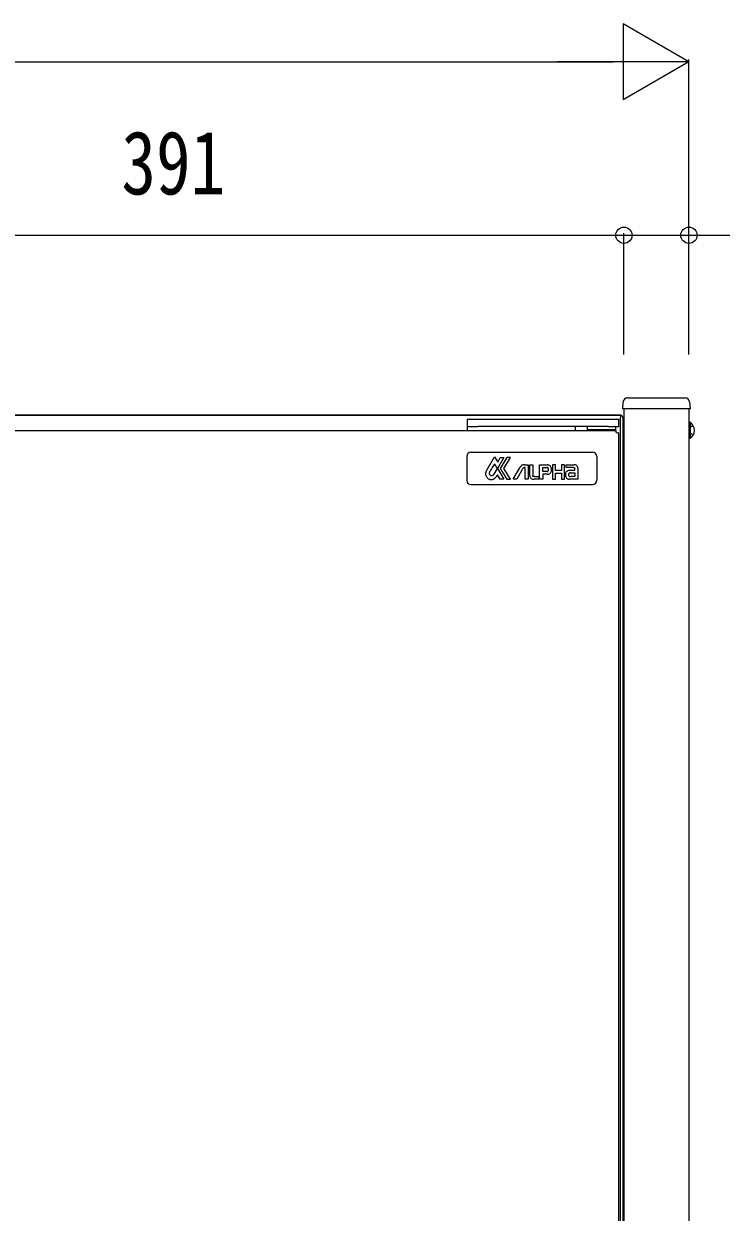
# Model space of a CAD drawing. Units: millimetres, scale not verified. Extents: x -2102 to 2102, y -1485 to 1485.
# Drawn here: x -1008 to -687, y 111 to 659 of the extents above; entities that cross this region are included whole.
import ezdxf
from ezdxf.enums import TextEntityAlignment as Align

# ---------------------------------------------------------------- set-up
doc = ezdxf.new("R2010")
doc.units = ezdxf.units.MM
doc.header["$LTSCALE"] = 8
for name, color, linetype in [('0-3_YKK_13', 4, 'Continuous'), ('0-4_YKK_A1', 4, 'Continuous'), ('0-5_YKK_D', 6, 'Continuous')]:
    doc.layers.add(name, color=color, linetype=linetype)
doc.styles.add('ＭＳ ゴシック', font='')
doc.styles.get('ＭＳ ゴシック').set_extended_font_data('MS Gothic')

msp = doc.modelspace()

# ---------------------------------------------------------------- linework, layer by layer
at = {"layer": '0-3_YKK_13'}
for p, q in [((-733.014, 478.5), (-1121.013, 478.5)), ((-1101.943, 478.5), (-927.014, 478.5)), ((-927.014, 478.5), (-752.084, 478.5)), ((-752.014, 478.5), (-752.084, 478.5)), ((-752.014, 478.5), (-749.014, 478.5)), ((-749.014, 478.5), (-733.014, 478.5)), ((-733.014, 478.5), (-733.014, 477.5)), ((-733.014, -110.5), (-733.014, 477.5)), ((-732.014, 477.5), (-732.014, -110.5)), ((-1118.943, 471.5), (-735.084, 471.5)), ((-798.813, 476.5), (-803.814, 476.5)), ((-803.814, 476.5), (-803.814, 473.3)), ((-803.814, 473.3), (-803.814, 471.5)), ((-803.814, 473.3), (-798.813, 473.3)), ((-738.814, 476.5), (-798.813, 476.5)), ((-738.814, 473.3), (-798.813, 473.3)), ((-753.814, 471.5), (-753.814, 473.3)), ((-748.314, 471.8), (-748.314, 473.3)), ((-745.814, 471.5), (-745.814, 471.8)), ((-733.814, 476.5), (-738.814, 476.5)), ((-737.814, 471.8), (-737.814, 471.5)), ((-735.314, 473.3), (-735.314, 471.8)), ((-735.014, 470.5), (-734.306, 470.465)), ((-734.014, 470.429), (-734.014, -103.429)), ((-802.014, 461.5), (-746.014, 461.5)), ((-804.014, 459.5), (-804.014, 448.5)), ((-794.776, 453.209), (-791.145, 459.304)), ((-791.193, 456.09), (-789.902, 453.998)), ((-791.145, 459.304), (-789.709, 456.938)), ((-786.887, 459), (-789.809, 453.998)), ((-789.709, 456.938), (-788.589, 459)), ((-788.589, 459), (-786.887, 459)), ((-774.934, 450.755), (-774.934, 455.668)), ((-774.934, 455.668), (-773.559, 455.668)), ((-773.559, 455.668), (-773.559, 450.806)), ((-770.355, 449), (-770.355, 455.668)), ((-770.355, 455.668), (-766.841, 455.668)), ((-758.133, 455.668), (-754.467, 455.668)), ((-744.014, 459.5), (-744.014, 448.5)), ((-789.902, 453.998), (-791.528, 451.266)), ((-789.809, 453.998), (-786.811, 449)), ((-789.788, 451.011), (-789.775, 451.033)), ((-788.559, 449), (-789.775, 451.033)), ((-782.611, 449), (-779.5, 454.308)), ((-778.505, 453.2), (-780.926, 449)), ((-777.095, 454.414), (-777.427, 454.416)), ((-777.095, 449), (-777.095, 454.414)), ((-772.601, 450.219), (-770.711, 450.219)), ((-770.711, 450.219), (-770.711, 449)), ((-768.952, 452.519), (-768.952, 454.445)), ((-768.952, 454.445), (-766.841, 454.445)), ((-766.841, 452.519), (-768.952, 452.519)), ((-768.952, 451.258), (-768.952, 449)), ((-766.77, 451.258), (-768.952, 451.258)), ((-756.466, 453.113), (-754.148, 453.113)), ((-754.141, 450.223), (-756.046, 450.223)), ((-755.936, 451.889), (-754.141, 451.889)), ((-754.148, 453.113), (-754.148, 453.847)), ((-754.141, 451.889), (-754.141, 450.223)), ((-752.73, 454.124), (-752.73, 449.001)), ((-802.014, 446.5), (-746.014, 446.5)), ((-786.811, 449), (-788.559, 449)), ((-780.926, 449), (-782.611, 449)), ((-775.661, 449), (-777.095, 449)), ((-770.711, 449), (-772.934, 449)), ((-768.952, 449), (-770.355, 449)), ((-752.73, 449.001), (-756.69, 449))]:
    msp.add_line(p, q, dxfattribs=at)
for points in [[(-735.314, 471.8), (-745.266, 471.8), (-748.314, 471.8)], [(-738.814, 473.3), (-733.814, 473.3), (-733.814, 476.5)], [(-735.014, 470.5), (-735.017, 470.578), (-735.021, 470.656), (-735.024, 470.733), (-735.028, 470.809), (-735.031, 470.882), (-735.035, 470.954), (-735.038, 471.022), (-735.042, 471.088), (-735.045, 471.149), (-735.049, 471.207), (-735.052, 471.26), (-735.056, 471.309), (-735.059, 471.352), (-735.063, 471.39), (-735.067, 471.423), (-735.07, 471.45), (-735.074, 471.472), (-735.077, 471.487), (-735.081, 471.497)], [(-734.017, 470.433), (-734.026, 470.436), (-734.042, 470.44), (-734.063, 470.443), (-734.091, 470.447), (-734.123, 470.45), (-734.161, 470.454), (-734.205, 470.458), (-734.253, 470.461), (-734.306, 470.465)], [(-791.193, 456.09), (-791.249, 455.995), (-791.401, 455.735), (-791.629, 455.348), (-791.91, 454.87), (-792.221, 454.341), (-792.541, 453.796), (-792.848, 453.273), (-793.12, 452.811), (-793.335, 452.446), (-793.47, 452.216), (-793.543, 452.055), (-793.584, 451.878), (-793.594, 451.692), (-793.575, 451.503), (-793.528, 451.318), (-793.453, 451.144), (-793.352, 450.986), (-793.225, 450.852), (-793.075, 450.748), (-792.9, 450.681), (-792.699, 450.645), (-792.513, 450.637), (-792.341, 450.656), (-792.184, 450.698), (-792.041, 450.761), (-791.912, 450.84), (-791.796, 450.933), (-791.694, 451.038), (-791.604, 451.149), (-791.528, 451.266)], [(-777.419, 455.668), (-777.685, 455.662), (-777.926, 455.643), (-778.147, 455.603), (-778.351, 455.538), (-778.544, 455.442), (-778.73, 455.31), (-778.914, 455.135), (-779.101, 454.914), (-779.294, 454.64), (-779.5, 454.308)], [(-777.419, 455.668), (-775.661, 455.668), (-775.661, 449)], [(-766.77, 451.258), (-766.433, 451.288), (-766.123, 451.376), (-765.84, 451.515), (-765.588, 451.7), (-765.369, 451.925), (-765.184, 452.184), (-765.037, 452.472), (-764.929, 452.782), (-764.863, 453.108), (-764.84, 453.446), (-764.86, 453.785), (-764.921, 454.114), (-765.021, 454.428), (-765.162, 454.72), (-765.343, 454.984), (-765.563, 455.214), (-765.823, 455.403), (-766.123, 455.546), (-766.462, 455.636), (-766.841, 455.668)], [(-754.816, 454.418), (-758.133, 454.418), (-758.133, 455.668)], [(-752.73, 454.124), (-752.747, 454.308), (-752.801, 454.507), (-752.889, 454.713), (-753.012, 454.918), (-753.169, 455.113), (-753.361, 455.291), (-753.587, 455.444), (-753.847, 455.563), (-754.141, 455.64), (-754.467, 455.668)], [(-794.776, 453.209), (-794.897, 452.964), (-795.01, 452.709), (-795.11, 452.444), (-795.193, 452.172), (-795.254, 451.892), (-795.29, 451.606), (-795.295, 451.317), (-795.266, 451.024), (-795.198, 450.73), (-795.086, 450.435), (-794.945, 450.173), (-794.791, 449.934), (-794.622, 449.718), (-794.438, 449.527), (-794.239, 449.359), (-794.023, 449.215), (-793.79, 449.094), (-793.54, 448.998), (-793.272, 448.925), (-792.985, 448.876), (-792.678, 448.862), (-792.386, 448.88), (-792.11, 448.928), (-791.849, 449.001), (-791.606, 449.095), (-791.381, 449.208), (-791.174, 449.335), (-790.987, 449.474), (-790.821, 449.62), (-790.675, 449.769), (-790.541, 449.927), (-790.41, 450.094), (-790.283, 450.264), (-790.165, 450.431), (-790.057, 450.59), (-789.963, 450.733), (-789.885, 450.855), (-789.825, 450.949), (-789.788, 451.011)], [(-778.505, 453.2), (-778.344, 453.517), (-778.205, 453.771), (-778.084, 453.969), (-777.978, 454.119), (-777.883, 454.229), (-777.794, 454.304), (-777.708, 454.354), (-777.621, 454.384), (-777.528, 454.402), (-777.427, 454.416)], [(-774.934, 450.755), (-774.914, 450.432), (-774.854, 450.139), (-774.753, 449.878), (-774.613, 449.65), (-774.433, 449.454), (-774.213, 449.293), (-773.953, 449.166), (-773.653, 449.074), (-773.314, 449.019), (-772.934, 449)], [(-772.601, 450.219), (-772.774, 450.221), (-772.931, 450.229), (-773.073, 450.246), (-773.198, 450.273), (-773.305, 450.314), (-773.395, 450.37), (-773.465, 450.445), (-773.517, 450.541), (-773.548, 450.661), (-773.559, 450.806)], [(-766.841, 452.519), (-766.825, 452.525), (-766.783, 452.543), (-766.721, 452.576), (-766.645, 452.626), (-766.563, 452.697), (-766.48, 452.791), (-766.405, 452.91), (-766.342, 453.057), (-766.3, 453.235), (-766.284, 453.446), (-766.3, 453.688), (-766.342, 453.888), (-766.405, 454.05), (-766.48, 454.178), (-766.563, 454.276), (-766.645, 454.347), (-766.721, 454.396), (-766.783, 454.426), (-766.825, 454.441), (-766.841, 454.445)], [(-756.466, 453.113), (-756.798, 453.09), (-757.111, 453.024), (-757.399, 452.916), (-757.661, 452.767), (-757.893, 452.579), (-758.09, 452.354), (-758.25, 452.093), (-758.369, 451.798), (-758.443, 451.47), (-758.468, 451.111), (-758.442, 450.72), (-758.367, 450.367), (-758.249, 450.052), (-758.094, 449.777), (-757.907, 449.543), (-757.694, 449.349), (-757.46, 449.198), (-757.211, 449.088), (-756.952, 449.022), (-756.69, 449)], [(-755.936, 451.889), (-756.031, 451.89), (-756.151, 451.89), (-756.288, 451.881), (-756.433, 451.857), (-756.578, 451.812), (-756.716, 451.739), (-756.837, 451.633), (-756.934, 451.486), (-756.998, 451.293), (-757.022, 451.047), (-756.994, 450.79), (-756.92, 450.592), (-756.811, 450.445), (-756.678, 450.342), (-756.534, 450.274), (-756.39, 450.236), (-756.257, 450.219), (-756.148, 450.216), (-756.074, 450.22), (-756.046, 450.223)], [(-754.816, 454.418), (-754.691, 454.409), (-754.579, 454.384), (-754.48, 454.346), (-754.393, 454.295), (-754.319, 454.234), (-754.258, 454.166), (-754.21, 454.09), (-754.176, 454.011), (-754.155, 453.929), (-754.148, 453.847)]]:
    msp.add_lwpolyline(points, dxfattribs=at)
for points in [[(-785.559, 459), (-788.575, 453.998), (-785.563, 449), (-783.839, 449), (-786.848, 453.998), (-783.849, 459)], [(-764.497, 455.668), (-764.497, 449), (-763.116, 449), (-763.116, 451.796), (-760.27, 451.796), (-760.27, 449), (-758.892, 449), (-758.892, 455.668), (-760.27, 455.668), (-760.27, 453.005), (-763.116, 453.005), (-763.116, 455.668)]]:
    msp.add_lwpolyline(points, close=True, dxfattribs=at)
for centre, radius, start, end in [((-733.014, 477.5), 1, 0, 90), ((-802.014, 459.5), 2, 90, 180), ((-746.014, 459.5), 2, 0, 90), ((-802.014, 448.5), 2, 180, 270), ((-746.014, 448.5), 2, 270, 0)]:
    msp.add_arc(centre, radius, start, end, dxfattribs=at)
at = {"layer": '0-4_YKK_A1'}
for p, q in [((-729.801, 486.5), (-703.175, 486.5)), ((-731.488, 481.5), (-731.488, -364.5)), ((-701.488, 481.5), (-701.488, -364.5)), ((-700.98, 475.25), (-701.489, 475.25)), ((-701.489, 475.25), (-701.489, 467.75)), ((-699.48, 473.55), (-701.335, 472.645)), ((-699.48, 469.45), (-701.335, 470.355))]:
    msp.add_line(p, q, dxfattribs=at)
for points in [[(-701.179, 484.622), (-700.988, 481.5), (-731.988, 481.5), (-731.797, 484.622)], [(-700.98, 475.25), (-700.98, 467.75), (-701.489, 467.75)]]:
    msp.add_lwpolyline(points, dxfattribs=at)
for centre, radius, start, end in [((-729.801, 484.5), 2, 90, 176.5), ((-703.175, 484.5), 2, 3.5, 90), ((-703.516, 471.5), 4.527, 304.06671, 55.93329)]:
    msp.add_arc(centre, radius, start, end, dxfattribs=at)
at = {"layer": '0-5_YKK_D'}
for p, q in [((-701.488, 641.5), (-731.799, 659)), ((-731.799, 659), (-731.799, 624)), ((-1117.49, 641.5), (-736.488, 641.5)), ((-701.488, 641.5), (-762.11, 641.5)), ((-701.488, 641.5), (-731.799, 624)), ((-701.488, 506.5), (-701.488, 642.5)), ((-1122.49, 561.5), (-731.488, 561.5)), ((-731.488, 506.5), (-731.488, 562.5)), ((-731.488, 506.5), (-731.488, 562.5)), ((-701.488, 506.5), (-701.488, 562.5))]:
    msp.add_line(p, q, dxfattribs=at)
msp.add_lwpolyline([(-731.488, 561.5), (-701.488, 561.5), (-619.555, 561.5)], dxfattribs=at)
for centre in [(-731.488, 561.5), (-731.488, 561.5), (-701.488, 561.5)]:
    msp.add_circle(centre, 3.75, dxfattribs=at)

# ---------------------------------------------------------------- texts
at = {"layer": '0-5_YKK_D', "style": 'ＭＳ ゴシック', "width": 0.8}
msp.add_text('391', height=29.33, dxfattribs=at).set_placement((-963.256, 571.5), align=Align.BOTTOM_LEFT)

doc.saveas('drawing.dxf')
